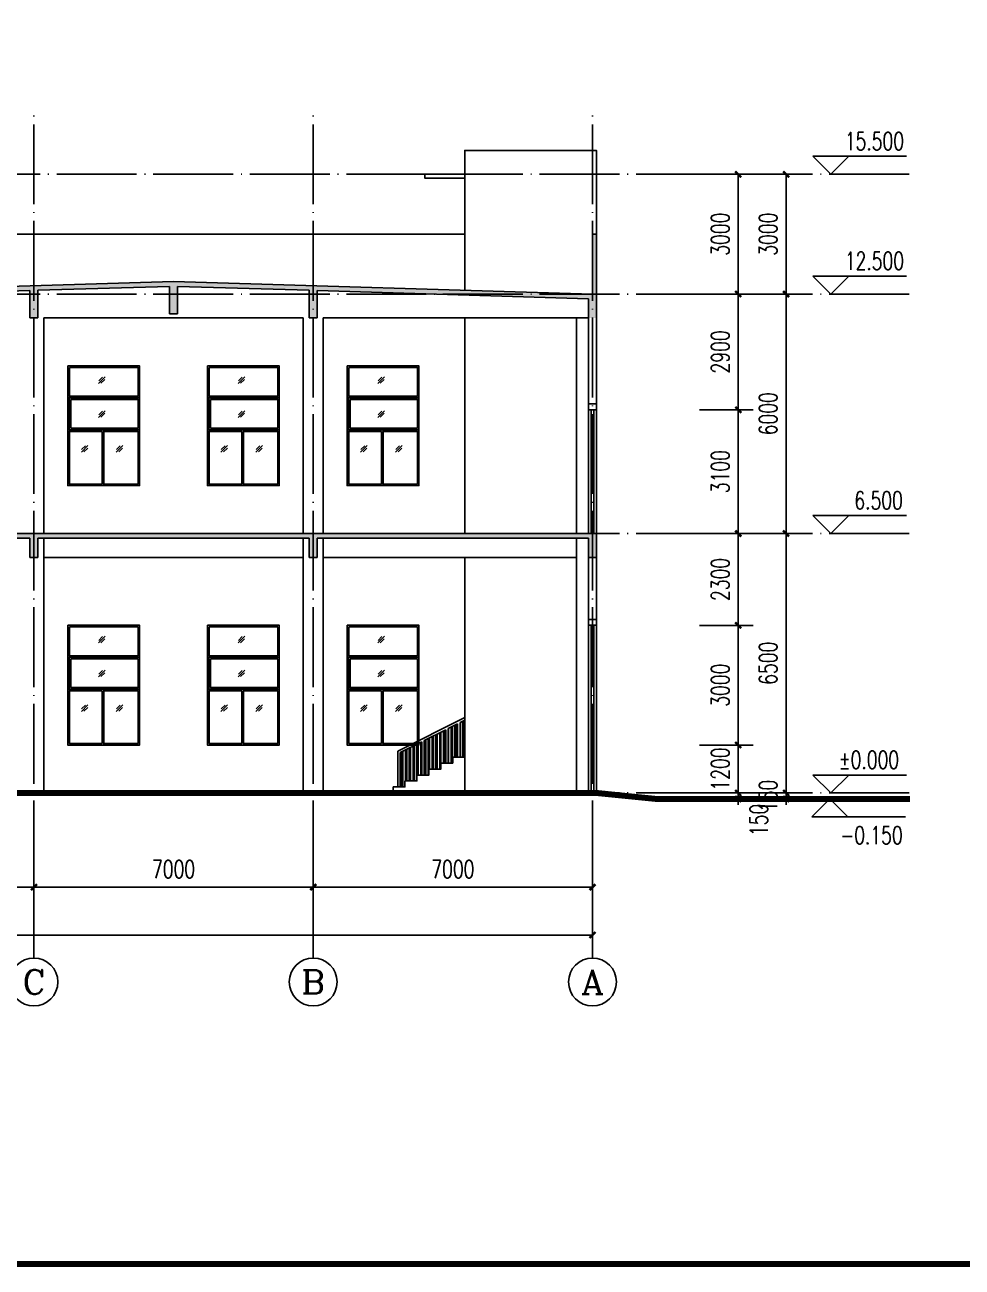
# Model space of a CAD drawing. Extents: x -4747 to 1060961, y -766984 to 396631.
# Drawn here: x 503619 to 527111, y -331389 to -300265 of the extents above; entities that cross this region are included whole.
import ezdxf
from ezdxf.enums import TextEntityAlignment as Align

# ---------------------------------------------------------------- set-up
doc = ezdxf.new("R2010")
doc.units = 0
doc.header["$LTSCALE"] = 1000
doc.header["$MEASUREMENT"] = 0
doc.linetypes.add('DOTE', pattern=[2.42, 2, -0.2, 0.02, -0.2])
doc.layers.get('0').update_dxf_attribs({"linetype": 'CONTINUOUS'})
doc.layers.get('DEFPOINTS').update_dxf_attribs({"linetype": 'CONTINUOUS'})
for name, color, linetype in [('AXIS', 3, 'CONTINUOUS'), ('AXIS_TEXT', 7, 'CONTINUOUS'), ('DIM_ELEV', 3, 'CONTINUOUS'), ('DOTE', 1, 'DOTE'), ('PUB_DIM', 3, 'CONTINUOUS'), ('PUB_TEXT', 7, 'CONTINUOUS'), ('PUB_TITLE', 4, 'CONTINUOUS'), ('WALL', 6, 'CONTINUOUS'), ('WINDOW', 4, 'CONTINUOUS'), ('剖面填充', 147, 'CONTINUOUS'), ('屋面', 4, 'CONTINUOUS'), ('投影', 8, 'CONTINUOUS')]:
    doc.layers.add(name, color=color, linetype=linetype)
doc.styles.add('_TCH_AXIS', font='COMPLEX', dxfattribs={"bigfont": 'GBCBIG'})
doc.styles.add('_TCH_DIM', font='SIMPLEX', dxfattribs={"bigfont": 'GBCBIG'})
doc.styles.add('DIM_FONT', font='SIMPLEX', dxfattribs={"width": 0.7, "bigfont": 'GBCBIG'})
doc.dimstyles.new('DIMN150', dxfattribs={"dimscale": 1.5, "dimtxt": 300, "dimasz": 100, "dimexe": 250, "dimexo": 300, "dimgap": 150, "dimtad": 1, "dimdec": 0, "dimzin": 0, "dimtxsty": 'DIM_FONT', "dimblk": 'ARCHTICK', "dimcen": 0.09, "dimclrt": 7, "dimazin": 3, "dimtfac": 1, "dimtdec": 0, "dimtix": 1, "dimtmove": 0, "dimatfit": 3, "dimtolj": 1, "dimtzin": 0})

# ---------------------------------------------------------------- blocks, each defined once
blk = doc.blocks.new('_ARCHTICK')
at = {"color": 0, "linetype": 'BYBLOCK', "const_width": 0.4}
blk.add_lwpolyline([(-0.5, -0.5), (0.5, 0.5)], dxfattribs=at)
blk = doc.blocks.new('*D694')
at = {"layer": 'DEFPOINTS', "color": 0}
for p in [(520082, -319510), (521498, -319510), (520082, -319660)]:
    blk.add_point(p, dxfattribs=at)
at = {"layer": 'PUB_DIM', "color": 0}
for p, q in [((520532, -319510), (521873, -319510)), ((521498, -319510), (521498, -319360)), ((521498, -319660), (521498, -319510)), ((520532, -319660), (521873, -319660)), ((521498, -319660), (521498, -319810))]:
    blk.add_line(p, q, dxfattribs=at)
at = {"layer": 'PUB_DIM', "color": 0, "xscale": 150, "yscale": 150, "zscale": 150}
for p, rotation in [((521498, -319510), 270), ((521498, -319660), 90)]:
    blk.add_blockref('_ARCHTICK', p, dxfattribs=dict(at, rotation=rotation))
at = {"layer": 'PUB_DIM', "color": 7, "insert": (522016, -320185), "char_height": 450, "attachment_point": 5, "rotation": 90, "style": 'DIM_FONT'}
blk.add_mtext('\\A1;150', dxfattribs=at)
blk = doc.blocks.new('*D695')
at = {"layer": 'DEFPOINTS', "color": 0}
for p in [(520082, -318310), (521498, -318310), (520082, -319510)]:
    blk.add_point(p, dxfattribs=at)
at = {"layer": 'PUB_DIM', "color": 0}
for p, q in [((520532, -318310), (521873, -318310)), ((521498, -318310), (521498, -318160)), ((521498, -319510), (521498, -318310)), ((520532, -319510), (521873, -319510)), ((521498, -319510), (521498, -319660))]:
    blk.add_line(p, q, dxfattribs=at)
at = {"layer": 'PUB_DIM', "color": 0, "xscale": 150, "yscale": 150, "zscale": 150}
for p, rotation in [((521498, -318310), 270), ((521498, -319510), 90)]:
    blk.add_blockref('_ARCHTICK', p, dxfattribs=dict(at, rotation=rotation))
at = {"layer": 'PUB_DIM', "color": 7, "insert": (521048, -318910), "char_height": 450, "attachment_point": 5, "rotation": 90, "style": 'DIM_FONT'}
blk.add_mtext('\\A1;1200', dxfattribs=at)
blk = doc.blocks.new('*D696')
at = {"layer": 'DEFPOINTS', "color": 0}
for p in [(520082, -315310), (521498, -315310), (520082, -318310)]:
    blk.add_point(p, dxfattribs=at)
at = {"layer": 'PUB_DIM', "color": 0}
for p, q in [((520532, -315310), (521873, -315310)), ((521498, -318310), (521498, -315310)), ((520532, -318310), (521873, -318310))]:
    blk.add_line(p, q, dxfattribs=at)
at = {"layer": 'PUB_DIM', "color": 0, "xscale": 150, "yscale": 150, "zscale": 150}
for p, rotation in [((521498, -315310), 90), ((521498, -318310), 270)]:
    blk.add_blockref('_ARCHTICK', p, dxfattribs=dict(at, rotation=rotation))
at = {"layer": 'PUB_DIM', "color": 7, "insert": (521048, -316810), "char_height": 450, "attachment_point": 5, "rotation": 90, "style": 'DIM_FONT'}
blk.add_mtext('\\A1;3000', dxfattribs=at)
blk = doc.blocks.new('*D697')
at = {"layer": 'DEFPOINTS', "color": 0}
for p in [(520082, -313010), (521498, -313010), (520082, -315310)]:
    blk.add_point(p, dxfattribs=at)
at = {"layer": 'PUB_DIM', "color": 0}
for p, q in [((520532, -313010), (521873, -313010)), ((521498, -315310), (521498, -313010)), ((520532, -315310), (521873, -315310))]:
    blk.add_line(p, q, dxfattribs=at)
at = {"layer": 'PUB_DIM', "color": 0, "xscale": 150, "yscale": 150, "zscale": 150}
for p, rotation in [((521498, -313010), 90), ((521498, -315310), 270)]:
    blk.add_blockref('_ARCHTICK', p, dxfattribs=dict(at, rotation=rotation))
at = {"layer": 'PUB_DIM', "color": 7, "insert": (521048, -314160), "char_height": 450, "attachment_point": 5, "rotation": 90, "style": 'DIM_FONT'}
blk.add_mtext('\\A1;2300', dxfattribs=at)
blk = doc.blocks.new('*D698')
at = {"layer": 'DEFPOINTS', "color": 0}
for p in [(520082, -309910), (521498, -309910), (520082, -313010)]:
    blk.add_point(p, dxfattribs=at)
at = {"layer": 'PUB_DIM', "color": 0}
for p, q in [((520532, -309910), (521873, -309910)), ((521498, -313010), (521498, -309910)), ((520532, -313010), (521873, -313010))]:
    blk.add_line(p, q, dxfattribs=at)
at = {"layer": 'PUB_DIM', "color": 0, "xscale": 150, "yscale": 150, "zscale": 150}
for p, rotation in [((521498, -309910), 90), ((521498, -313010), 270)]:
    blk.add_blockref('_ARCHTICK', p, dxfattribs=dict(at, rotation=rotation))
at = {"layer": 'PUB_DIM', "color": 7, "insert": (521048, -311460), "char_height": 450, "attachment_point": 5, "rotation": 90, "style": 'DIM_FONT'}
blk.add_mtext('\\A1;3100', dxfattribs=at)
blk = doc.blocks.new('*D699')
at = {"layer": 'DEFPOINTS', "color": 0}
for p in [(520082, -307010), (521498, -307010), (520082, -309910)]:
    blk.add_point(p, dxfattribs=at)
at = {"layer": 'PUB_DIM', "color": 0}
for p, q in [((520532, -307010), (521873, -307010)), ((521498, -309910), (521498, -307010)), ((520532, -309910), (521873, -309910))]:
    blk.add_line(p, q, dxfattribs=at)
at = {"layer": 'PUB_DIM', "color": 0, "xscale": 150, "yscale": 150, "zscale": 150}
for p, rotation in [((521498, -307010), 90), ((521498, -309910), 270)]:
    blk.add_blockref('_ARCHTICK', p, dxfattribs=dict(at, rotation=rotation))
at = {"layer": 'PUB_DIM', "color": 7, "insert": (521048, -308460), "char_height": 450, "attachment_point": 5, "rotation": 90, "style": 'DIM_FONT'}
blk.add_mtext('\\A1;2900', dxfattribs=at)
blk = doc.blocks.new('*D700')
at = {"layer": 'DEFPOINTS', "color": 0}
for p in [(520082, -304010), (521498, -304010), (520082, -307010)]:
    blk.add_point(p, dxfattribs=at)
at = {"layer": 'PUB_DIM', "color": 0}
for p, q in [((520532, -304010), (521873, -304010)), ((521498, -307010), (521498, -304010)), ((520532, -307010), (521873, -307010))]:
    blk.add_line(p, q, dxfattribs=at)
at = {"layer": 'PUB_DIM', "color": 0, "xscale": 150, "yscale": 150, "zscale": 150}
for p, rotation in [((521498, -304010), 90), ((521498, -307010), 270)]:
    blk.add_blockref('_ARCHTICK', p, dxfattribs=dict(at, rotation=rotation))
at = {"layer": 'PUB_DIM', "color": 7, "insert": (521048, -305510), "char_height": 450, "attachment_point": 5, "rotation": 90, "style": 'DIM_FONT'}
blk.add_mtext('\\A1;3000', dxfattribs=at)
blk = doc.blocks.new('*D701')
at = {"layer": 'DEFPOINTS', "color": 0}
for p in [(520082, -319510), (522698, -319510), (520082, -319660)]:
    blk.add_point(p, dxfattribs=at)
at = {"layer": 'PUB_DIM', "color": 0}
for p, q in [((520532, -319510), (523073, -319510)), ((522698, -319510), (522698, -319360)), ((522698, -319660), (522698, -319510)), ((520532, -319660), (523073, -319660)), ((522698, -319660), (522698, -319810))]:
    blk.add_line(p, q, dxfattribs=at)
at = {"layer": 'PUB_DIM', "color": 0, "xscale": 150, "yscale": 150, "zscale": 150}
for p, rotation in [((522698, -319510), 270), ((522698, -319660), 90)]:
    blk.add_blockref('_ARCHTICK', p, dxfattribs=dict(at, rotation=rotation))
at = {"layer": 'PUB_DIM', "color": 7, "insert": (522248, -319585), "char_height": 450, "attachment_point": 5, "rotation": 90, "style": 'DIM_FONT'}
blk.add_mtext('\\A1;150', dxfattribs=at)
blk = doc.blocks.new('*D702')
at = {"layer": 'DEFPOINTS', "color": 0}
for p in [(520082, -313010), (522698, -313010), (520082, -319510)]:
    blk.add_point(p, dxfattribs=at)
at = {"layer": 'PUB_DIM', "color": 0}
for p, q in [((520532, -313010), (523073, -313010)), ((522698, -319510), (522698, -313010)), ((520532, -319510), (523073, -319510))]:
    blk.add_line(p, q, dxfattribs=at)
at = {"layer": 'PUB_DIM', "color": 0, "xscale": 150, "yscale": 150, "zscale": 150}
for p, rotation in [((522698, -313010), 90), ((522698, -319510), 270)]:
    blk.add_blockref('_ARCHTICK', p, dxfattribs=dict(at, rotation=rotation))
at = {"layer": 'PUB_DIM', "color": 7, "insert": (522248, -316260), "char_height": 450, "attachment_point": 5, "rotation": 90, "style": 'DIM_FONT'}
blk.add_mtext('\\A1;6500', dxfattribs=at)
blk = doc.blocks.new('*D703')
at = {"layer": 'DEFPOINTS', "color": 0}
for p in [(520082, -307010), (522698, -307010), (520082, -313010)]:
    blk.add_point(p, dxfattribs=at)
at = {"layer": 'PUB_DIM', "color": 0}
for p, q in [((520532, -307010), (523073, -307010)), ((522698, -313010), (522698, -307010)), ((520532, -313010), (523073, -313010))]:
    blk.add_line(p, q, dxfattribs=at)
at = {"layer": 'PUB_DIM', "color": 0, "xscale": 150, "yscale": 150, "zscale": 150}
for p, rotation in [((522698, -307010), 90), ((522698, -313010), 270)]:
    blk.add_blockref('_ARCHTICK', p, dxfattribs=dict(at, rotation=rotation))
at = {"layer": 'PUB_DIM', "color": 7, "insert": (522248, -310010), "char_height": 450, "attachment_point": 5, "rotation": 90, "style": 'DIM_FONT'}
blk.add_mtext('\\A1;6000', dxfattribs=at)
blk = doc.blocks.new('*D704')
at = {"layer": 'DEFPOINTS', "color": 0}
for p in [(520082, -304010), (522698, -304010), (520082, -307010)]:
    blk.add_point(p, dxfattribs=at)
at = {"layer": 'PUB_DIM', "color": 0}
for p, q in [((520532, -304010), (523073, -304010)), ((522698, -307010), (522698, -304010)), ((520532, -307010), (523073, -307010))]:
    blk.add_line(p, q, dxfattribs=at)
at = {"layer": 'PUB_DIM', "color": 0, "xscale": 150, "yscale": 150, "zscale": 150}
for p, rotation in [((522698, -304010), 90), ((522698, -307010), 270)]:
    blk.add_blockref('_ARCHTICK', p, dxfattribs=dict(at, rotation=rotation))
at = {"layer": 'PUB_DIM', "color": 7, "insert": (522248, -305510), "char_height": 450, "attachment_point": 5, "rotation": 90, "style": 'DIM_FONT'}
blk.add_mtext('\\A1;3000', dxfattribs=at)
blk = doc.blocks.new('*D708')
at = {"layer": 'AXIS', "color": 0}
for p, q in [((496846, -320501), (496846, -322244)), ((503846, -320501), (503846, -322244)), ((496846, -321869), (503846, -321869))]:
    blk.add_line(p, q, dxfattribs=at)
at = {"layer": 'DEFPOINTS', "color": 0}
for p in [(496846, -320051), (503846, -320051), (503846, -321869)]:
    blk.add_point(p, dxfattribs=at)
at = {"layer": 'AXIS', "color": 0, "xscale": 150, "yscale": 150, "zscale": 150, "rotation": 180}
blk.add_blockref('_ARCHTICK', (496846, -321869), dxfattribs=at)
at = {"layer": 'AXIS', "color": 0, "xscale": 150, "yscale": 150, "zscale": 150}
blk.add_blockref('_ARCHTICK', (503846, -321869), dxfattribs=at)
at = {"layer": 'AXIS', "color": 7, "insert": (500346, -321419), "char_height": 450, "attachment_point": 5, "style": 'DIM_FONT'}
blk.add_mtext('\\A1;7000', dxfattribs=at)
blk = doc.blocks.new('*D709')
at = {"layer": 'AXIS', "color": 0}
for p, q in [((503846, -320501), (503846, -322244)), ((510846, -320501), (510846, -322244)), ((503846, -321869), (510846, -321869))]:
    blk.add_line(p, q, dxfattribs=at)
at = {"layer": 'DEFPOINTS', "color": 0}
for p in [(503846, -320051), (510846, -320051), (510846, -321869)]:
    blk.add_point(p, dxfattribs=at)
at = {"layer": 'AXIS', "color": 0, "xscale": 150, "yscale": 150, "zscale": 150, "rotation": 180}
blk.add_blockref('_ARCHTICK', (503846, -321869), dxfattribs=at)
at = {"layer": 'AXIS', "color": 0, "xscale": 150, "yscale": 150, "zscale": 150}
blk.add_blockref('_ARCHTICK', (510846, -321869), dxfattribs=at)
at = {"layer": 'AXIS', "color": 7, "insert": (507346, -321419), "char_height": 450, "attachment_point": 5, "style": 'DIM_FONT'}
blk.add_mtext('\\A1;7000', dxfattribs=at)
blk = doc.blocks.new('*D710')
at = {"layer": 'AXIS', "color": 0}
for p, q in [((510846, -320501), (510846, -322244)), ((517846, -320501), (517846, -322244)), ((510846, -321869), (517846, -321869))]:
    blk.add_line(p, q, dxfattribs=at)
at = {"layer": 'DEFPOINTS', "color": 0}
for p in [(510846, -320051), (517846, -320051), (517846, -321869)]:
    blk.add_point(p, dxfattribs=at)
at = {"layer": 'AXIS', "color": 0, "xscale": 150, "yscale": 150, "zscale": 150, "rotation": 180}
blk.add_blockref('_ARCHTICK', (510846, -321869), dxfattribs=at)
at = {"layer": 'AXIS', "color": 0, "xscale": 150, "yscale": 150, "zscale": 150}
blk.add_blockref('_ARCHTICK', (517846, -321869), dxfattribs=at)
at = {"layer": 'AXIS', "color": 7, "insert": (514346, -321419), "char_height": 450, "attachment_point": 5, "style": 'DIM_FONT'}
blk.add_mtext('\\A1;7000', dxfattribs=at)
blk = doc.blocks.new('*D711')
at = {"layer": 'AXIS', "color": 0}
for p, q in [((475846, -320501), (475846, -323444)), ((517846, -320501), (517846, -323444)), ((475846, -323069), (517846, -323069))]:
    blk.add_line(p, q, dxfattribs=at)
at = {"layer": 'DEFPOINTS', "color": 0}
for p in [(475846, -320051), (517846, -320051), (517846, -323069)]:
    blk.add_point(p, dxfattribs=at)
at = {"layer": 'AXIS', "color": 0, "xscale": 150, "yscale": 150, "zscale": 150, "rotation": 180}
blk.add_blockref('_ARCHTICK', (475846, -323069), dxfattribs=at)
at = {"layer": 'AXIS', "color": 0, "xscale": 150, "yscale": 150, "zscale": 150}
blk.add_blockref('_ARCHTICK', (517846, -323069), dxfattribs=at)
at = {"layer": 'AXIS', "color": 7, "insert": (496846, -322619), "char_height": 450, "attachment_point": 5, "style": 'DIM_FONT'}
blk.add_mtext('\\A1;42000', dxfattribs=at)

msp = doc.modelspace()

# ---------------------------------------------------------------- hatches: boundary and pattern name
at = {"layer": '剖面填充'}
for points in [[(503746.1, -306922.6), (496946.1, -307126.6), (496946.1, -307609.5), (496746.1, -307609.5), (496746.1, -307126.6), (489946.1, -306922.6), (489946.1, -307609.5), (489746.1, -307609.5), (489746.1, -306916.6), (486446.1, -306817.6), (486446.1, -307504.5), (486246.1, -307504.5), (486246.1, -306817.6), (482946.1, -306916.6), (482946.1, -307609.5), (482746.1, -307609.5), (482746.1, -306922.6), (475946.1, -307126.6), (475946.1, -307609.5), (475746.1, -307609.5), (475746.1, -307009.5), (475746.1, -305509.5), (475846.1, -305509.5), (475846.1, -307009.5), (486346.1, -306694.5), (496846.1, -307009.5), (507346.1, -306694.5), (517846.1, -307009.5), (517846.1, -305509.5), (517946.1, -305509.5), (517946.1, -307009.5), (517946.1, -307609.5), (517746.1, -307609.5), (517746.1, -307126.6), (510946.1, -306922.6), (510946.1, -307609.5), (510746.1, -307609.5), (510746.1, -306916.6), (507446.1, -306817.6), (507446.1, -307504.5), (507246.1, -307504.5), (507246.1, -306817.6), (503946.1, -306916.6), (503946.1, -307609.5), (503746.1, -307609.5)], [(503746.1, -313609.5), (503946.1, -313609.5), (503946.1, -313129.5), (510746.1, -313129.5), (510746.1, -313609.5), (510946.1, -313609.5), (510946.1, -313129.5), (517746.1, -313129.5), (517746.1, -313609.5), (517946.1, -313609.5), (517946.1, -313009.5), (475746.1, -313009.5), (475746.1, -313609.5), (475946.1, -313609.5), (475946.1, -313129.5), (482746.1, -313129.5), (482746.1, -313609.5), (482946.1, -313609.5), (482946.1, -313129.5), (489746.1, -313129.5), (489746.1, -313609.5), (489946.1, -313609.5), (489946.1, -313129.5), (496746.1, -313129.5), (496746.1, -313609.5), (496946.1, -313609.5), (496946.1, -313129.5), (503746.1, -313129.5)]]:
    msp.add_hatch(color=256, dxfattribs=at).paths.add_polyline_path(points)
at = {"layer": '投影'}
h = msp.add_hatch(dxfattribs=at)
h.set_pattern_fill('ANSI32', color=256, scale=20, angle=45, style=0)
h.set_pattern_definition([(90, (409463.02, -257977.2), (95.25, 7e-15), []), (90, (409431.27, -257945.45), (95.25, 7e-15), [])])
h.paths.add_polyline_path([(513026.1, -318496.6), (513026.1, -319359.5), (513146.1, -319359.5), (513146.1, -319209.5), (513446.1, -319209.5), (513446.1, -319059.5), (513566.1, -319059.5), (513566.1, -318226.6)])
h.paths.add_polyline_path([(513626.1, -319059.5), (513746.1, -319059.5), (513746.1, -318909.5), (514046.1, -318909.5), (514046.1, -318759.5), (514166.1, -318759.5), (514166.1, -317926.6), (513626.1, -318196.6)])
h.paths.add_polyline_path([(514226.1, -318759.5), (514346.1, -318759.5), (514346.1, -318609.5), (514466.1, -318609.5), (514466.1, -317776.6), (514226.1, -317896.6)])
h.paths.add_polyline_path([(514526.1, -318609.5), (514646.1, -318609.5), (514646.1, -317686.6), (514526.1, -317746.6)])

# ---------------------------------------------------------------- linework, layer by layer
at = {"layer": 'AXIS'}
for p, q in [((503846.1, -320180.8), (503846.1, -323644.8)), ((510846.1, -320180.8), (510846.1, -323644.8)), ((517846.1, -320180.8), (517846.1, -323644.8))]:
    msp.add_line(p, q, dxfattribs=at)
for centre in [(503846.1, -324244.8), (510846.1, -324244.8), (517846.1, -324244.8)]:
    msp.add_circle(centre, 600, dxfattribs=at)
at = {"layer": 'DIM_ELEV'}
for p, q in [((523816.8, -304009.5), (523366.8, -303559.5)), ((523366.8, -303559.5), (525714.3, -303559.5)), ((523816.8, -304009.5), (524266.8, -303559.5)), ((523816.8, -307009.5), (523366.8, -306559.5)), ((523366.8, -306559.5), (525714.3, -306559.5)), ((523816.8, -307009.5), (524266.8, -306559.5)), ((523816.8, -313009.5), (523366.8, -312559.5)), ((523366.8, -312559.5), (525714.3, -312559.5)), ((523816.8, -313009.5), (524266.8, -312559.5)), ((523816.8, -319509.5), (523366.8, -319059.5)), ((523366.8, -319059.5), (525714.3, -319059.5)), ((523816.8, -319509.5), (524266.8, -319059.5)), ((523791.6, -319659.5), (523341.6, -320109.5)), ((523791.6, -319659.5), (524241.6, -320109.5)), ((523341.6, -320109.5), (525689.1, -320109.5))]:
    msp.add_line(p, q, dxfattribs=at)
at = {"layer": 'DOTE'}
for p, q in [((503846.1, -321698.4), (503846.1, -302409.5)), ((510846.1, -321698.4), (510846.1, -302409.5)), ((517846.1, -321698.4), (517846.1, -302409.5))]:
    msp.add_line(p, q, dxfattribs=at)
for points in [[(525778.9, -304009.5), (469229.4, -304009.5)], [(525778.9, -307009.5), (469229.4, -307009.5)], [(525778.9, -313009.5), (469105.4, -313009.5)], [(525778.9, -319509.5), (469105.4, -319509.5)]]:
    msp.add_lwpolyline(points, dxfattribs=at)
at = {"layer": 'PUB_TITLE', "const_width": 150}
msp.add_lwpolyline([(425670.8, -331314.3), (598770.8, -331314.3), (598770.8, -208164.3), (425670.8, -208164.3)], close=True, dxfattribs=at)
at = {"layer": 'WALL'}
for points in [[(517946.1, -307009.5), (517946.1, -305509.5), (517846.1, -305509.5), (517846.1, -307009.5)], [(507346.1, -306694.5), (496846.1, -307009.5)], [(507246.1, -306817.6), (503946.1, -306916.6)], [(507246.1, -307504.5), (507246.1, -306817.6)], [(507346.1, -306694.5), (517846.1, -307009.5)], [(507446.1, -306817.6), (510746.1, -306916.6)], [(507446.1, -307504.5), (507446.1, -306817.6)], [(503746.1, -306922.6), (496946.1, -307126.6)], [(503746.1, -307609.5), (503746.1, -306922.6)], [(503746.1, -307609.5), (503746.1, -307129.5)], [(503946.1, -307609.5), (503946.1, -306916.6)], [(503946.1, -307609.5), (503946.1, -307129.5)], [(510746.1, -307609.5), (510746.1, -306916.6)], [(510746.1, -307609.5), (510746.1, -307129.5)], [(510946.1, -307609.5), (510946.1, -306922.6)], [(510946.1, -306922.6), (517746.1, -307126.6)], [(510946.1, -307609.5), (510946.1, -307129.5)], [(517746.1, -307129.5), (517746.1, -307609.5)], [(517946.1, -307609.5), (517946.1, -307009.5)], [(507446.1, -307504.5), (507246.1, -307504.5)], [(503746.1, -307609.5), (503946.1, -307609.5)], [(503946.1, -307609.5), (503746.1, -307609.5)], [(510746.1, -307609.5), (510946.1, -307609.5)], [(510946.1, -307609.5), (510746.1, -307609.5)], [(517746.1, -307609.5), (517746.1, -309909.5)], [(517946.1, -309909.5), (517946.1, -307609.5)], [(517746.1, -309759.5), (517946.1, -309759.5)], [(517746.1, -309909.5), (517946.1, -309909.5)], [(475746.1, -313009.5), (517946.1, -313009.5)], [(517746.1, -313009.5), (517746.1, -313009.5)], [(517746.1, -313009.5), (517946.1, -313009.5)], [(517946.1, -314709.5), (517946.1, -313009.5)], [(517946.1, -313009.5), (517946.1, -313009.5)], [(496946.1, -313129.5), (503746.1, -313129.5)], [(503746.1, -313609.5), (503746.1, -313129.5)], [(503946.1, -313129.5), (510746.1, -313129.5)], [(503946.1, -313609.5), (503946.1, -313129.5)], [(510746.1, -313609.5), (510746.1, -313129.5)], [(510946.1, -313129.5), (517746.1, -313129.5)], [(510946.1, -313609.5), (510946.1, -313129.5)], [(517746.1, -315309.5), (517746.1, -313129.5)], [(503746.1, -313609.5), (503946.1, -313609.5)], [(510746.1, -313609.5), (510946.1, -313609.5)], [(517946.1, -313609.5), (517746.1, -313609.5)], [(517946.1, -315309.5), (517946.1, -314709.5)], [(517946.1, -315159.5), (517746.1, -315159.5)], [(517946.1, -315309.5), (517746.1, -315309.5)]]:
    msp.add_lwpolyline(points, dxfattribs=at)
at = {"layer": 'WINDOW', "linetype": 'BYBLOCK'}
for points in [[(517746.1, -309909.5), (517746.1, -313009.5)], [(517812.8, -309909.5), (517812.8, -313009.5)], [(517879.4, -309909.5), (517879.4, -313009.5)], [(517946.1, -309909.5), (517946.1, -313009.5)], [(517746.1, -315309.5), (517746.1, -319509.5)], [(517812.8, -315309.5), (517812.8, -319509.5)], [(517879.4, -315309.5), (517879.4, -319509.5)], [(517946.1, -315309.5), (517946.1, -319509.5)]]:
    msp.add_lwpolyline(points, dxfattribs=at)
at = {"layer": '屋面', "const_width": 150}
msp.add_lwpolyline([(525806.3, -319659.5), (519446.1, -319659.5), (517946.1, -319509.5), (475746.1, -319509.5), (474246.1, -319659.5), (469109.1, -319659.5)], dxfattribs=at)
at = {"layer": '投影'}
for points in [[(517946.1, -305509.5), (517946.1, -303409.5), (514646.1, -303409.5), (514646.1, -306913.5)], [(514646.1, -304009.5), (513646.1, -304009.5), (513646.1, -304109.5), (514646.1, -304109.5)], [(514646.1, -305509.5), (475846.1, -305509.5)], [(510596.1, -307609.5), (504096.1, -307609.5)], [(504096.1, -313009.5), (504096.1, -307609.5)], [(504096.1, -307609.5), (510596.1, -307609.5)], [(510596.1, -313009.5), (510596.1, -307609.5)], [(517746.1, -307609.5), (511096.1, -307609.5)], [(511096.1, -313009.5), (511096.1, -307609.5)], [(511096.1, -307609.5), (517746.1, -307609.5)], [(514646.1, -313009.5), (514646.1, -307609.5)], [(517446.1, -313009.5), (517446.1, -307609.5)], [(505629.7, -309084.8), (505463, -309251.5)], [(505565.6, -309092.3), (505470.6, -309187.4)], [(505622.2, -309148.9), (505527.1, -309244)], [(509129.7, -309084.8), (508963, -309251.5)], [(509065.6, -309092.3), (508970.6, -309187.4)], [(509122.2, -309148.9), (509027.1, -309244)], [(512629.7, -309084.8), (512463, -309251.5)], [(512565.6, -309092.3), (512470.6, -309187.4)], [(512622.2, -309148.9), (512527.1, -309244)], [(504696.1, -309609.5), (506496.1, -309609.5)], [(508196.1, -309609.5), (509996.1, -309609.5)], [(511696.1, -309609.5), (513496.1, -309609.5)], [(505629.7, -309934.1), (505463, -310100.8)], [(505565.6, -309941.6), (505470.6, -310036.7)], [(509129.7, -309934.1), (508963, -310100.8)], [(509065.6, -309941.6), (508970.6, -310036.7)], [(512629.7, -309934.1), (512463, -310100.8)], [(512565.6, -309941.6), (512470.6, -310036.7)], [(505622.2, -309998.2), (505527.1, -310093.3)], [(509122.2, -309998.2), (509027.1, -310093.3)], [(512622.2, -309998.2), (512527.1, -310093.3)], [(504696.1, -310409.5), (506496.1, -310409.5)], [(505596.1, -310449.5), (506456.1, -310449.5), (506456.1, -311769.5), (505596.1, -311769.5)], [(508196.1, -310409.5), (509996.1, -310409.5)], [(509096.1, -310449.5), (509956.1, -310449.5), (509956.1, -311769.5), (509096.1, -311769.5)], [(511696.1, -310409.5), (513496.1, -310409.5)], [(512596.1, -310449.5), (513456.1, -310449.5), (513456.1, -311769.5), (512596.1, -311769.5)], [(505201.6, -310802.9), (505034.8, -310969.6)], [(505137.4, -310810.4), (505042.4, -310905.5)], [(505194, -310867), (505099, -310962)], [(506074.2, -310802.9), (505907.5, -310969.6)], [(506010.1, -310810.4), (505915.1, -310905.5)], [(506066.7, -310867), (505971.6, -310962)], [(508701.6, -310802.9), (508534.8, -310969.6)], [(508637.4, -310810.4), (508542.4, -310905.5)], [(508694, -310867), (508599, -310962)], [(509574.2, -310802.9), (509407.5, -310969.6)], [(509510.1, -310810.4), (509415.1, -310905.5)], [(509566.7, -310867), (509471.6, -310962)], [(512201.6, -310802.9), (512034.8, -310969.6)], [(512137.4, -310810.4), (512042.4, -310905.5)], [(512194, -310867), (512099, -310962)], [(513074.2, -310802.9), (512907.5, -310969.6)], [(513010.1, -310810.4), (512915.1, -310905.5)], [(513066.7, -310867), (512971.6, -310962)], [(504096.1, -319509.5), (504096.1, -313129.5)], [(510596.1, -319509.5), (510596.1, -313129.5)], [(511096.1, -319509.5), (511096.1, -313129.5)], [(517446.1, -319509.5), (517446.1, -313129.5)], [(510596.1, -313609.5), (504096.1, -313609.5)], [(517446.1, -313609.5), (511096.1, -313609.5)], [(514646.1, -319509.5), (514646.1, -313609.5)], [(505629.7, -315584.8), (505463, -315751.5)], [(505565.6, -315592.3), (505470.6, -315687.4)], [(509129.7, -315584.8), (508963, -315751.5)], [(509065.6, -315592.3), (508970.6, -315687.4)], [(512629.7, -315584.8), (512463, -315751.5)], [(512565.6, -315592.3), (512470.6, -315687.4)], [(505622.2, -315648.9), (505527.1, -315744)], [(509122.2, -315648.9), (509027.1, -315744)], [(512622.2, -315648.9), (512527.1, -315744)], [(504696.1, -316109.5), (506496.1, -316109.5)], [(508196.1, -316109.5), (509996.1, -316109.5)], [(511696.1, -316109.5), (513496.1, -316109.5)], [(505629.7, -316434.1), (505463, -316600.8)], [(505565.6, -316441.6), (505470.6, -316536.7)], [(505622.2, -316498.2), (505527.1, -316593.3)], [(509129.7, -316434.1), (508963, -316600.8)], [(509065.6, -316441.6), (508970.6, -316536.7)], [(509122.2, -316498.2), (509027.1, -316593.3)], [(512629.7, -316434.1), (512463, -316600.8)], [(512565.6, -316441.6), (512470.6, -316536.7)], [(512622.2, -316498.2), (512527.1, -316593.3)], [(504696.1, -316909.5), (506496.1, -316909.5)], [(505596.1, -316949.5), (506456.1, -316949.5), (506456.1, -318269.5), (505596.1, -318269.5)], [(508196.1, -316909.5), (509996.1, -316909.5)], [(509096.1, -316949.5), (509956.1, -316949.5), (509956.1, -318269.5), (509096.1, -318269.5)], [(511696.1, -316909.5), (513496.1, -316909.5)], [(512596.1, -316949.5), (513456.1, -316949.5), (513456.1, -318269.5), (512596.1, -318269.5)], [(505201.6, -317302.9), (505034.8, -317469.6)], [(505137.4, -317310.4), (505042.4, -317405.5)], [(505194, -317367), (505099, -317462)], [(506074.2, -317302.9), (505907.5, -317469.6)], [(506010.1, -317310.4), (505915.1, -317405.5)], [(506066.7, -317367), (505971.6, -317462)], [(508701.6, -317302.9), (508534.8, -317469.6)], [(508637.4, -317310.4), (508542.4, -317405.5)], [(508694, -317367), (508599, -317462)], [(509574.2, -317302.9), (509407.5, -317469.6)], [(509510.1, -317310.4), (509415.1, -317405.5)], [(509566.7, -317367), (509471.6, -317462)], [(512201.6, -317302.9), (512034.8, -317469.6)], [(512137.4, -317310.4), (512042.4, -317405.5)], [(512194, -317367), (512099, -317462)], [(513074.2, -317302.9), (512907.5, -317469.6)], [(513010.1, -317310.4), (512915.1, -317405.5)], [(513066.7, -317367), (512971.6, -317462)], [(512966.1, -318459.5), (514646.1, -317619.5)], [(514526.1, -317746.6), (514646.1, -317686.6)], [(514526.1, -318609.5), (514526.1, -317746.6)], [(513626.1, -318196.6), (514166.1, -317926.6)], [(514166.1, -318759.5), (514166.1, -317926.6)], [(514226.1, -317896.6), (514466.1, -317776.6)], [(514226.1, -318759.5), (514226.1, -317896.6)], [(514466.1, -318609.5), (514466.1, -317776.6)], [(513026.1, -318496.6), (513566.1, -318226.6)], [(513566.1, -319059.5), (513566.1, -318226.6)], [(513626.1, -319059.5), (513626.1, -318196.6)], [(512966.1, -319359.5), (512966.1, -318459.5)], [(513026.1, -319359.5), (513026.1, -318496.6)], [(514346.1, -318759.5), (514346.1, -318609.5), (514646.1, -318609.5)], [(514346.1, -318759.5), (514046.1, -318759.5), (514046.1, -318909.5), (513746.1, -318909.5), (513746.1, -319059.5), (513446.1, -319059.5), (513446.1, -319209.5), (513146.1, -319209.5), (513146.1, -319359.5), (512866.1, -319359.5), (512846.1, -319359.5)], [(512846.1, -319359.5), (512846.1, -319509.5)]]:
    msp.add_lwpolyline(points, dxfattribs=at)
for points in [[(504696.1, -308809.5), (506496.1, -308809.5), (506496.1, -311809.5), (504696.1, -311809.5)], [(504696.1, -308809.5), (506496.1, -308809.5), (506496.1, -309609.5), (504696.1, -309609.5)], [(504736.1, -308849.5), (506456.1, -308849.5), (506456.1, -309569.5), (504736.1, -309569.5)], [(508196.1, -308809.5), (509996.1, -308809.5), (509996.1, -311809.5), (508196.1, -311809.5)], [(508196.1, -308809.5), (509996.1, -308809.5), (509996.1, -309609.5), (508196.1, -309609.5)], [(508236.1, -308849.5), (509956.1, -308849.5), (509956.1, -309569.5), (508236.1, -309569.5)], [(511696.1, -308809.5), (513496.1, -308809.5), (513496.1, -311809.5), (511696.1, -311809.5)], [(511696.1, -308809.5), (513496.1, -308809.5), (513496.1, -309609.5), (511696.1, -309609.5)], [(511736.1, -308849.5), (513456.1, -308849.5), (513456.1, -309569.5), (511736.1, -309569.5)], [(504732.4, -309609.5), (506496.1, -309609.5), (506496.1, -310409.5), (504732.4, -310409.5)], [(504772.4, -309649.5), (506456.1, -309649.5), (506456.1, -310369.5), (504772.4, -310369.5)], [(508232.4, -309609.5), (509996.1, -309609.5), (509996.1, -310409.5), (508232.4, -310409.5)], [(508272.4, -309649.5), (509956.1, -309649.5), (509956.1, -310369.5), (508272.4, -310369.5)], [(511732.4, -309609.5), (513496.1, -309609.5), (513496.1, -310409.5), (511732.4, -310409.5)], [(511772.4, -309649.5), (513456.1, -309649.5), (513456.1, -310369.5), (511772.4, -310369.5)], [(505596.1, -310409.5), (504696.1, -310409.5), (504696.1, -311809.5), (505596.1, -311809.5)], [(505556.1, -310449.5), (504736.1, -310449.5), (504736.1, -311769.5), (505556.1, -311769.5)], [(505596.1, -310409.5), (506496.1, -310409.5), (506496.1, -311809.5), (505596.1, -311809.5)], [(509096.1, -310409.5), (508196.1, -310409.5), (508196.1, -311809.5), (509096.1, -311809.5)], [(509056.1, -310449.5), (508236.1, -310449.5), (508236.1, -311769.5), (509056.1, -311769.5)], [(509096.1, -310409.5), (509996.1, -310409.5), (509996.1, -311809.5), (509096.1, -311809.5)], [(512596.1, -310409.5), (511696.1, -310409.5), (511696.1, -311809.5), (512596.1, -311809.5)], [(512556.1, -310449.5), (511736.1, -310449.5), (511736.1, -311769.5), (512556.1, -311769.5)], [(512596.1, -310409.5), (513496.1, -310409.5), (513496.1, -311809.5), (512596.1, -311809.5)], [(504696.1, -315309.5), (506496.1, -315309.5), (506496.1, -318309.5), (504696.1, -318309.5)], [(504696.1, -315309.5), (506496.1, -315309.5), (506496.1, -316109.5), (504696.1, -316109.5)], [(504736.1, -315349.5), (506456.1, -315349.5), (506456.1, -316069.5), (504736.1, -316069.5)], [(508196.1, -315309.5), (509996.1, -315309.5), (509996.1, -318309.5), (508196.1, -318309.5)], [(508196.1, -315309.5), (509996.1, -315309.5), (509996.1, -316109.5), (508196.1, -316109.5)], [(508236.1, -315349.5), (509956.1, -315349.5), (509956.1, -316069.5), (508236.1, -316069.5)], [(511696.1, -315309.5), (513496.1, -315309.5), (513496.1, -318309.5), (511696.1, -318309.5)], [(511696.1, -315309.5), (513496.1, -315309.5), (513496.1, -316109.5), (511696.1, -316109.5)], [(511736.1, -315349.5), (513456.1, -315349.5), (513456.1, -316069.5), (511736.1, -316069.5)], [(504732.4, -316109.5), (506496.1, -316109.5), (506496.1, -316909.5), (504732.4, -316909.5)], [(504772.4, -316149.5), (506456.1, -316149.5), (506456.1, -316869.5), (504772.4, -316869.5)], [(508232.4, -316109.5), (509996.1, -316109.5), (509996.1, -316909.5), (508232.4, -316909.5)], [(508272.4, -316149.5), (509956.1, -316149.5), (509956.1, -316869.5), (508272.4, -316869.5)], [(511732.4, -316109.5), (513496.1, -316109.5), (513496.1, -316909.5), (511732.4, -316909.5)], [(511772.4, -316149.5), (513456.1, -316149.5), (513456.1, -316869.5), (511772.4, -316869.5)], [(505596.1, -316909.5), (504696.1, -316909.5), (504696.1, -318309.5), (505596.1, -318309.5)], [(505556.1, -316949.5), (504736.1, -316949.5), (504736.1, -318269.5), (505556.1, -318269.5)], [(505596.1, -316909.5), (506496.1, -316909.5), (506496.1, -318309.5), (505596.1, -318309.5)], [(509096.1, -316909.5), (508196.1, -316909.5), (508196.1, -318309.5), (509096.1, -318309.5)], [(509056.1, -316949.5), (508236.1, -316949.5), (508236.1, -318269.5), (509056.1, -318269.5)], [(509096.1, -316909.5), (509996.1, -316909.5), (509996.1, -318309.5), (509096.1, -318309.5)], [(512596.1, -316909.5), (511696.1, -316909.5), (511696.1, -318309.5), (512596.1, -318309.5)], [(512556.1, -316949.5), (511736.1, -316949.5), (511736.1, -318269.5), (512556.1, -318269.5)], [(512596.1, -316909.5), (513496.1, -316909.5), (513496.1, -318309.5), (512596.1, -318309.5)]]:
    msp.add_lwpolyline(points, close=True, dxfattribs=at)
for points in [[(504970.7, -311113, 0, 0, 0), (505157.7, -311113, 40, 0, 0), (505307.7, -311113, 0, 0, 0)], [(506160.7, -311113, 0, 0, 0), (505973.7, -311113, 40, 0, 0), (505823.7, -311113, 0, 0, 0)], [(508470.7, -311113, 0, 0, 0), (508657.7, -311113, 40, 0, 0), (508807.7, -311113, 0, 0, 0)], [(509660.7, -311113, 0, 0, 0), (509473.7, -311113, 40, 0, 0), (509323.7, -311113, 0, 0, 0)], [(511970.7, -311113, 0, 0, 0), (512157.7, -311113, 40, 0, 0), (512307.7, -311113, 0, 0, 0)], [(513160.7, -311113, 0, 0, 0), (512973.7, -311113, 40, 0, 0), (512823.7, -311113, 0, 0, 0)], [(504970.7, -317613, 0, 0, 0), (505157.7, -317613, 40, 0, 0), (505307.7, -317613, 0, 0, 0)], [(506160.7, -317613, 0, 0, 0), (505973.7, -317613, 40, 0, 0), (505823.7, -317613, 0, 0, 0)], [(508470.7, -317613, 0, 0, 0), (508657.7, -317613, 40, 0, 0), (508807.7, -317613, 0, 0, 0)], [(509660.7, -317613, 0, 0, 0), (509473.7, -317613, 40, 0, 0), (509323.7, -317613, 0, 0, 0)], [(511970.7, -317613, 0, 0, 0), (512157.7, -317613, 40, 0, 0), (512307.7, -317613, 0, 0, 0)], [(513160.7, -317613, 0, 0, 0), (512973.7, -317613, 40, 0, 0), (512823.7, -317613, 0, 0, 0)]]:
    msp.add_lwpolyline(points, format="xyseb", dxfattribs=at)

# ---------------------------------------------------------------- texts
at = {"layer": 'AXIS_TEXT', "style": '_TCH_AXIS'}
for s, height, width, p, p2 in [('C', 613.3, 1.299085, (503559.1, -324551.5), (504133.1, -324551.5)), ('B', 584, 1.288493, (510544.2, -324536.8), (511148, -324536.8)), ('A', 612, 1.12093, (517558.4, -324550.8), (518133.8, -324550.8))]:
    msp.add_text(s, height=height, dxfattribs=dict(at, width=width)).set_placement(p, p2, align=Align.FIT)
at = {"layer": 'PUB_TEXT', "style": '_TCH_DIM', "width": 0.705882}
for s, p in [('15.500', (524169.3, -303402)), ('12.500', (524169.3, -306402)), ('6.500', (524409.3, -312402)), ('%%P0.000', (524019.3, -318902)), ('-0.150', (524054.1, -320792))]:
    msp.add_text(s, height=446.25, dxfattribs=at).set_placement(p)

# ---------------------------------------------------------------- dimensions: what is measured, and where the dimension line sits
at = {"layer": 'AXIS'}
for p1, p2, distance, picture, middle in [((475846.1, -320051.3), (517846.1, -320051.3), -3018, '*D711', (496846.1, -322619.3)), ((496846.1, -320051.3), (503846.1, -320051.3), -1818, '*D708', (500346.1, -321419.3)), ((503846.1, -320051.3), (510846.1, -320051.3), -1818, '*D709', (507346.1, -321419.3)), ((510846.1, -320051.3), (517846.1, -320051.3), -1818, '*D710', (514346.1, -321419.3))]:
    dim = msp.add_aligned_dim(p1=p1, p2=p2, distance=distance, dimstyle='DIMN150', dxfattribs=at)
    dim.commit()
    dim.dimension.update_dxf_attribs({"geometry": picture, "text_midpoint": middle})
at = {"layer": 'PUB_DIM'}
for p1, p2, distance, picture, middle in [((520081.9, -307009.5), (520081.9, -304009.5), -1416.4, '*D700', (521048.3, -305509.5)), ((520081.9, -307009.5), (520081.9, -304009.5), -2616.4, '*D704', (522248.3, -305509.5)), ((520081.9, -309909.5), (520081.9, -307009.5), -1416.4, '*D699', (521048.3, -308459.5)), ((520081.9, -313009.5), (520081.9, -307009.5), -2616.4, '*D703', (522248.3, -310009.5)), ((520081.9, -313009.5), (520081.9, -309909.5), -1416.4, '*D698', (521048.3, -311459.5)), ((520081.9, -315309.5), (520081.9, -313009.5), -1416.4, '*D697', (521048.3, -314159.5)), ((520081.9, -319509.5), (520081.9, -313009.5), -2616.4, '*D702', (522248.3, -316259.5)), ((520081.9, -318309.5), (520081.9, -315309.5), -1416.4, '*D696', (521048.3, -316809.5)), ((520081.9, -319509.5), (520081.9, -318309.5), -1416.4, '*D695', (521048.3, -318909.5)), ((520081.9, -319659.5), (520081.9, -319509.5), -2616.4, '*D701', (522248.3, -319584.5))]:
    dim = msp.add_aligned_dim(p1=p1, p2=p2, distance=distance, dimstyle='DIMN150', dxfattribs=at)
    dim.commit()
    dim.dimension.update_dxf_attribs({"geometry": picture, "text_midpoint": middle})
dim = msp.add_linear_dim(base=(521498.3, -319509.5), p1=(520081.9, -319659.5), p2=(520081.9, -319509.5), angle=90, dimstyle='DIMN150', dxfattribs=at)
dim.commit()
dim.dimension.update_dxf_attribs({"geometry": '*D694', "text_midpoint": (522015.8, -320184.5), "dimtype": 129})

doc.saveas('drawing.dxf')
